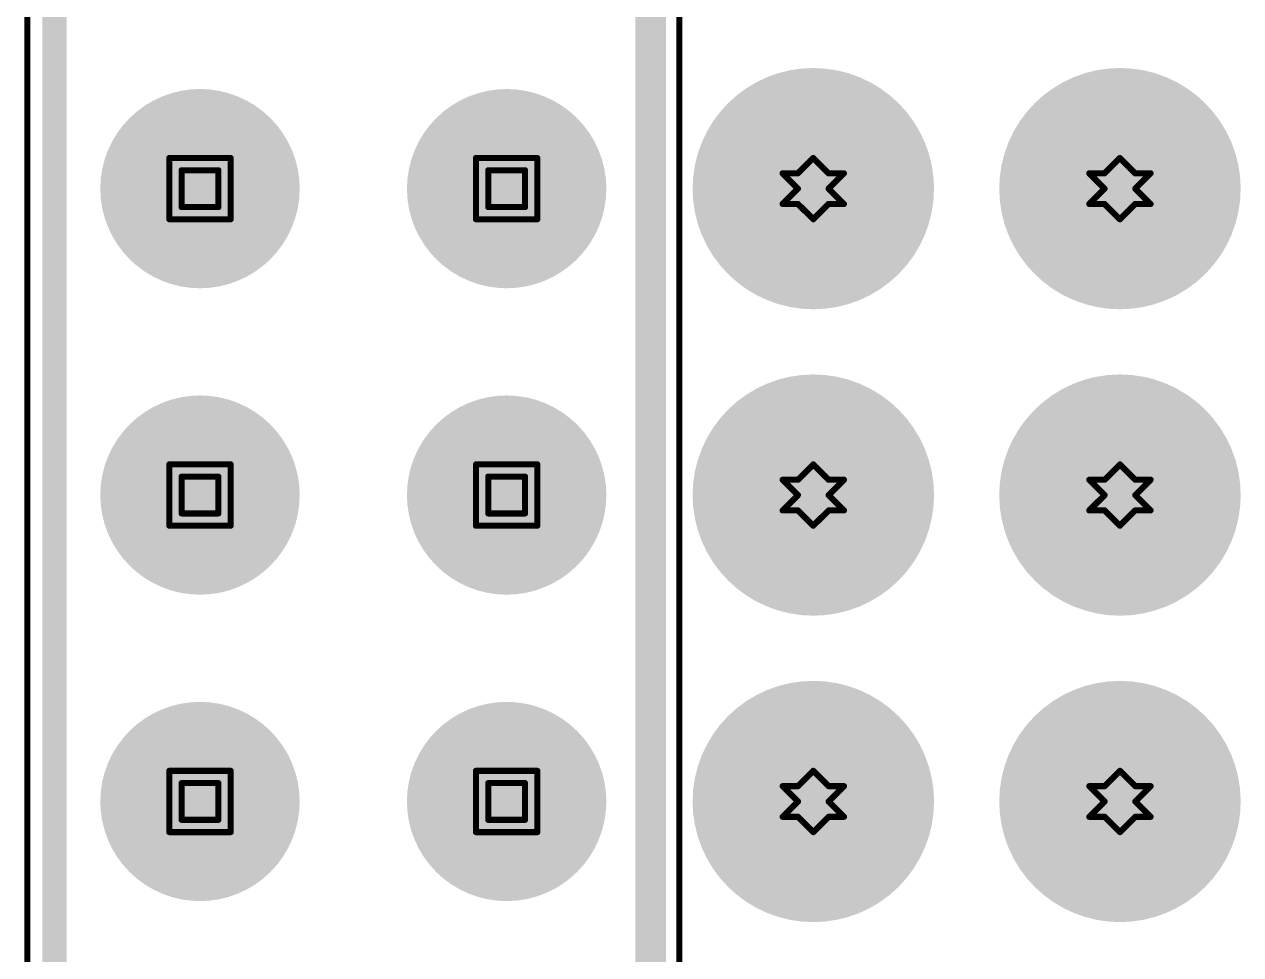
# Model space of a CAD drawing. Header units: millimetres. Extents: x 3.26 to 13.14, y 5.38 to 10.83.
# Drawn here: x 7.7427 to 8.1394, y 6.769 to 7.0726 of the extents above; entities that cross this region are included whole.
import ezdxf

# ---------------------------------------------------------------- set-up
doc = ezdxf.new("R2010")
doc.units = ezdxf.units.MM
doc.header["$MEASUREMENT"] = 0
for name, color, linetype in [('BottomLayer', 5, 'Continuous'), ('BottomSolder', 6, 'Continuous'), ('DrillDrawing', 1, 'Continuous'), ('Mechanical13', 56, 'Continuous'), ('Mechanical15', 56, 'Continuous'), ('MultiLayer', 9, 'Continuous'), ('PadHoleLayer', 156, 'Continuous'), ('TopLayer', 1, 'Continuous'), ('TopOverlay', 2, 'Continuous'), ('TopSolder', 216, 'Continuous'), ('ViaHoleLayer', 16, 'Continuous')]:
    doc.layers.add(name, color=color, linetype=linetype)

# ---------------------------------------------------------------- blocks, each defined once
blk = doc.blocks.new('SMTC_SSQ_126_22_X_D_47')
at = {"layer": 'BottomLayer', "const_width": 0.03051}
for points in [[(1.88474, 0, 1), (1.91526, 0, 1)], [(1.98474, 0, 1), (2.01526, 0, 1)], [(2.08474, 0, 1), (2.11526, 0, 1)], [(1.88474, -0.1, 1), (1.91526, -0.1, 1)], [(1.98474, -0.1, 1), (2.01526, -0.1, 1)], [(2.08474, -0.1, 1), (2.11526, -0.1, 1)]]:
    blk.add_lwpolyline(points, format="xyb", close=True, dxfattribs=at)
at = {"layer": 'BottomSolder', "const_width": 0.03251}
for points in [[(1.88374, 0, 1), (1.91626, 0, 1)], [(1.98374, 0, 1), (2.01626, 0, 1)], [(2.08374, 0, 1), (2.11626, 0, 1)], [(1.88374, -0.1, 1), (1.91626, -0.1, 1)], [(1.98374, -0.1, 1), (2.01626, -0.1, 1)], [(2.08374, -0.1, 1), (2.11626, -0.1, 1)]]:
    blk.add_lwpolyline(points, format="xyb", close=True, dxfattribs=at)
at = {"layer": 'Mechanical13', "const_width": 0.00394}
for points in [[(2.56496, 0.04744), (-0.06496, 0.04744)], [(2.56496, -0.14744), (-0.06496, -0.14744)]]:
    blk.add_lwpolyline(points, dxfattribs=at)
at = {"layer": 'Mechanical15', "const_width": 0.00197}
for points in [[(2.57382, 0.0563), (-0.07382, 0.0563)], [(2.57382, -0.1563), (-0.07382, -0.1563)]]:
    blk.add_lwpolyline(points, dxfattribs=at)
at = {"layer": 'MultiLayer', "const_width": 0.03051}
for points in [[(1.88474, 0, 1), (1.91526, 0, 1)], [(1.98474, 0, 1), (2.01526, 0, 1)], [(2.08474, 0, 1), (2.11526, 0, 1)], [(1.88474, -0.1, 1), (1.91526, -0.1, 1)], [(1.98474, -0.1, 1), (2.01526, -0.1, 1)], [(2.08474, -0.1, 1), (2.11526, -0.1, 1)]]:
    blk.add_lwpolyline(points, format="xyb", close=True, dxfattribs=at)
at = {"layer": 'PadHoleLayer', "const_width": 0.02008}
for points in [[(1.88996, 0, 1), (1.91004, 0, 1)], [(1.98996, 0, 1), (2.01004, 0, 1)], [(2.08996, 0, 1), (2.11004, 0, 1)], [(1.88996, -0.1, 1), (1.91004, -0.1, 1)], [(1.98996, -0.1, 1), (2.01004, -0.1, 1)], [(2.08996, -0.1, 1), (2.11004, -0.1, 1)]]:
    blk.add_lwpolyline(points, format="xyb", close=True, dxfattribs=at)
at = {"layer": 'TopLayer', "const_width": 0.03051}
for points in [[(1.88474, 0, 1), (1.91526, 0, 1)], [(1.98474, 0, 1), (2.01526, 0, 1)], [(2.08474, 0, 1), (2.11526, 0, 1)], [(1.88474, -0.1, 1), (1.91526, -0.1, 1)], [(1.98474, -0.1, 1), (2.01526, -0.1, 1)], [(2.08474, -0.1, 1), (2.11526, -0.1, 1)]]:
    blk.add_lwpolyline(points, format="xyb", close=True, dxfattribs=at)
at = {"layer": 'TopOverlay', "const_width": 0.00787}
for points in [[(2.56496, 0.04744), (-0.06496, 0.04744)], [(2.56496, -0.14744), (-0.06496, -0.14744)]]:
    blk.add_lwpolyline(points, dxfattribs=at)
at = {"layer": 'TopSolder', "const_width": 0.03251}
for points in [[(1.88374, 0, 1), (1.91626, 0, 1)], [(1.98374, 0, 1), (2.01626, 0, 1)], [(2.08374, 0, 1), (2.11626, 0, 1)], [(1.88374, -0.1, 1), (1.91626, -0.1, 1)], [(1.98374, -0.1, 1), (2.01626, -0.1, 1)], [(2.08374, -0.1, 1), (2.11626, -0.1, 1)]]:
    blk.add_lwpolyline(points, format="xyb", close=True, dxfattribs=at)

msp = doc.modelspace()

# ---------------------------------------------------------------- linework, layer by layer
at = {"layer": 'BottomLayer', "const_width": 0.03937}
for points in [[(7.98032, 7.019, 1), (8.01969, 7.019, 1)], [(8.08032, 7.019, 1), (8.11969, 7.019, 1)], [(7.98032, 6.919, 1), (8.01969, 6.919, 1)], [(8.08032, 6.919, 1), (8.11969, 6.919, 1)], [(7.98032, 6.819, 1), (8.01969, 6.819, 1)], [(8.08032, 6.819, 1), (8.11969, 6.819, 1)]]:
    msp.add_lwpolyline(points, format="xyb", close=True, dxfattribs=at)
at = {"layer": 'BottomSolder', "const_width": 0.03937}
for points in [[(7.98032, 7.019, 1), (8.01969, 7.019, 1)], [(8.08032, 7.019, 1), (8.11969, 7.019, 1)], [(7.98032, 6.919, 1), (8.01969, 6.919, 1)], [(8.08032, 6.919, 1), (8.11969, 6.919, 1)], [(7.98032, 6.819, 1), (8.01969, 6.819, 1)], [(8.08032, 6.819, 1), (8.11969, 6.819, 1)]]:
    msp.add_lwpolyline(points, format="xyb", close=True, dxfattribs=at)
at = {"layer": 'DrillDrawing', "const_width": 0.002}
for points in [[(7.79, 7.029), (7.81, 7.029)], [(7.79, 7.009), (7.79, 7.029)], [(7.81, 7.009), (7.81, 7.029)], [(7.89, 7.029), (7.91, 7.029)], [(7.89, 7.009), (7.89, 7.029)], [(7.91, 7.009), (7.91, 7.029)], [(7.995, 7.024), (8, 7.029)], [(8, 7.029), (8.005, 7.024)], [(8.095, 7.024), (8.1, 7.029)], [(8.1, 7.029), (8.105, 7.024)], [(7.794, 7.025), (7.806, 7.025)], [(7.794, 7.013), (7.794, 7.025)], [(7.806, 7.013), (7.806, 7.025)], [(7.894, 7.025), (7.906, 7.025)], [(7.894, 7.013), (7.894, 7.025)], [(7.906, 7.013), (7.906, 7.025)], [(7.99, 7.024), (7.995, 7.019)], [(7.99, 7.024), (7.995, 7.024)], [(8.005, 7.024), (8.01, 7.024)], [(8.005, 7.019), (8.01, 7.024)], [(8.09, 7.024), (8.095, 7.019)], [(8.09, 7.024), (8.095, 7.024)], [(8.105, 7.024), (8.11, 7.024)], [(8.105, 7.019), (8.11, 7.024)], [(7.99, 7.014), (7.995, 7.019)], [(8.005, 7.019), (8.01, 7.014)], [(8.09, 7.014), (8.095, 7.019)], [(8.105, 7.019), (8.11, 7.014)], [(7.794, 7.013), (7.806, 7.013)], [(7.894, 7.013), (7.906, 7.013)], [(7.99, 7.014), (7.995, 7.014)], [(7.995, 7.014), (8, 7.009)], [(8, 7.009), (8.005, 7.014)], [(8.005, 7.014), (8.01, 7.014)], [(8.09, 7.014), (8.095, 7.014)], [(8.095, 7.014), (8.1, 7.009)], [(8.1, 7.009), (8.105, 7.014)], [(8.105, 7.014), (8.11, 7.014)], [(7.79, 7.009), (7.81, 7.009)], [(7.89, 7.009), (7.91, 7.009)], [(7.79, 6.929), (7.81, 6.929)], [(7.79, 6.909), (7.79, 6.929)], [(7.81, 6.909), (7.81, 6.929)], [(7.89, 6.929), (7.91, 6.929)], [(7.89, 6.909), (7.89, 6.929)], [(7.91, 6.909), (7.91, 6.929)], [(7.995, 6.924), (8, 6.929)], [(8, 6.929), (8.005, 6.924)], [(8.095, 6.924), (8.1, 6.929)], [(8.1, 6.929), (8.105, 6.924)], [(7.794, 6.925), (7.806, 6.925)], [(7.794, 6.913), (7.794, 6.925)], [(7.806, 6.913), (7.806, 6.925)], [(7.894, 6.925), (7.906, 6.925)], [(7.894, 6.913), (7.894, 6.925)], [(7.906, 6.913), (7.906, 6.925)], [(7.99, 6.924), (7.995, 6.919)], [(7.99, 6.924), (7.995, 6.924)], [(8.005, 6.924), (8.01, 6.924)], [(8.005, 6.919), (8.01, 6.924)], [(8.09, 6.924), (8.095, 6.919)], [(8.09, 6.924), (8.095, 6.924)], [(8.105, 6.924), (8.11, 6.924)], [(8.105, 6.919), (8.11, 6.924)], [(7.99, 6.914), (7.995, 6.919)], [(8.005, 6.919), (8.01, 6.914)], [(8.09, 6.914), (8.095, 6.919)], [(8.105, 6.919), (8.11, 6.914)], [(7.794, 6.913), (7.806, 6.913)], [(7.894, 6.913), (7.906, 6.913)], [(7.99, 6.914), (7.995, 6.914)], [(7.995, 6.914), (8, 6.909)], [(8, 6.909), (8.005, 6.914)], [(8.005, 6.914), (8.01, 6.914)], [(8.09, 6.914), (8.095, 6.914)], [(8.095, 6.914), (8.1, 6.909)], [(8.1, 6.909), (8.105, 6.914)], [(8.105, 6.914), (8.11, 6.914)], [(7.79, 6.909), (7.81, 6.909)], [(7.89, 6.909), (7.91, 6.909)], [(7.79, 6.829), (7.81, 6.829)], [(7.79, 6.809), (7.79, 6.829)], [(7.81, 6.809), (7.81, 6.829)], [(7.89, 6.829), (7.91, 6.829)], [(7.89, 6.809), (7.89, 6.829)], [(7.91, 6.809), (7.91, 6.829)], [(7.995, 6.824), (8, 6.829)], [(8, 6.829), (8.005, 6.824)], [(8.095, 6.824), (8.1, 6.829)], [(8.1, 6.829), (8.105, 6.824)], [(7.794, 6.825), (7.806, 6.825)], [(7.794, 6.813), (7.794, 6.825)], [(7.806, 6.813), (7.806, 6.825)], [(7.894, 6.825), (7.906, 6.825)], [(7.894, 6.813), (7.894, 6.825)], [(7.906, 6.813), (7.906, 6.825)], [(7.99, 6.824), (7.995, 6.819)], [(7.99, 6.824), (7.995, 6.824)], [(8.005, 6.824), (8.01, 6.824)], [(8.005, 6.819), (8.01, 6.824)], [(8.09, 6.824), (8.095, 6.819)], [(8.09, 6.824), (8.095, 6.824)], [(8.105, 6.824), (8.11, 6.824)], [(8.105, 6.819), (8.11, 6.824)], [(7.99, 6.814), (7.995, 6.819)], [(8.005, 6.819), (8.01, 6.814)], [(8.09, 6.814), (8.095, 6.819)], [(8.105, 6.819), (8.11, 6.814)], [(7.99, 6.814), (7.995, 6.814)], [(7.995, 6.814), (8, 6.809)], [(8, 6.809), (8.005, 6.814)], [(8.005, 6.814), (8.01, 6.814)], [(8.09, 6.814), (8.095, 6.814)], [(8.095, 6.814), (8.1, 6.809)], [(8.1, 6.809), (8.105, 6.814)], [(8.105, 6.814), (8.11, 6.814)], [(7.794, 6.813), (7.806, 6.813)], [(7.894, 6.813), (7.906, 6.813)], [(7.79, 6.809), (7.81, 6.809)], [(7.89, 6.809), (7.91, 6.809)]]:
    msp.add_lwpolyline(points, dxfattribs=at)
at = {"layer": 'DrillDrawing', "const_width": 0.001}
for points in [[(7.7895, 7.029, 1), (7.7905, 7.029, 1)], [(7.7895, 7.029, 1), (7.7905, 7.029, 1)], [(7.8095, 7.029, 1), (7.8105, 7.029, 1)], [(7.8095, 7.029, 1), (7.8105, 7.029, 1)], [(7.8895, 7.029, 1), (7.8905, 7.029, 1)], [(7.8895, 7.029, 1), (7.8905, 7.029, 1)], [(7.9095, 7.029, 1), (7.9105, 7.029, 1)], [(7.9095, 7.029, 1), (7.9105, 7.029, 1)], [(7.9995, 7.029, 1), (8.0005, 7.029, 1)], [(7.9995, 7.029, 1), (8.0005, 7.029, 1)], [(8.0995, 7.029, 1), (8.1005, 7.029, 1)], [(8.0995, 7.029, 1), (8.1005, 7.029, 1)], [(7.7935, 7.025, 1), (7.7945, 7.025, 1)], [(7.7935, 7.025, 1), (7.7945, 7.025, 1)], [(7.8055, 7.025, 1), (7.8065, 7.025, 1)], [(7.8055, 7.025, 1), (7.8065, 7.025, 1)], [(7.8935, 7.025, 1), (7.8945, 7.025, 1)], [(7.8935, 7.025, 1), (7.8945, 7.025, 1)], [(7.9055, 7.025, 1), (7.9065, 7.025, 1)], [(7.9055, 7.025, 1), (7.9065, 7.025, 1)], [(7.9895, 7.024, 1), (7.9905, 7.024, 1)], [(7.9895, 7.024, 1), (7.9905, 7.024, 1)], [(7.9945, 7.024, 1), (7.9955, 7.024, 1)], [(7.9945, 7.024, 1), (7.9955, 7.024, 1)], [(8.0045, 7.024, 1), (8.0055, 7.024, 1)], [(8.0045, 7.024, 1), (8.0055, 7.024, 1)], [(8.0095, 7.024, 1), (8.0105, 7.024, 1)], [(8.0095, 7.024, 1), (8.0105, 7.024, 1)], [(8.0895, 7.024, 1), (8.0905, 7.024, 1)], [(8.0895, 7.024, 1), (8.0905, 7.024, 1)], [(8.0945, 7.024, 1), (8.0955, 7.024, 1)], [(8.0945, 7.024, 1), (8.0955, 7.024, 1)], [(8.1045, 7.024, 1), (8.1055, 7.024, 1)], [(8.1045, 7.024, 1), (8.1055, 7.024, 1)], [(8.1095, 7.024, 1), (8.1105, 7.024, 1)], [(8.1095, 7.024, 1), (8.1105, 7.024, 1)], [(7.9945, 7.019, 1), (7.9955, 7.019, 1)], [(7.9945, 7.019, 1), (7.9955, 7.019, 1)], [(8.0045, 7.019, 1), (8.0055, 7.019, 1)], [(8.0045, 7.019, 1), (8.0055, 7.019, 1)], [(8.0945, 7.019, 1), (8.0955, 7.019, 1)], [(8.0945, 7.019, 1), (8.0955, 7.019, 1)], [(8.1045, 7.019, 1), (8.1055, 7.019, 1)], [(8.1045, 7.019, 1), (8.1055, 7.019, 1)], [(7.7935, 7.013, 1), (7.7945, 7.013, 1)], [(7.7935, 7.013, 1), (7.7945, 7.013, 1)], [(7.8055, 7.013, 1), (7.8065, 7.013, 1)], [(7.8055, 7.013, 1), (7.8065, 7.013, 1)], [(7.8935, 7.013, 1), (7.8945, 7.013, 1)], [(7.8935, 7.013, 1), (7.8945, 7.013, 1)], [(7.9055, 7.013, 1), (7.9065, 7.013, 1)], [(7.9055, 7.013, 1), (7.9065, 7.013, 1)], [(7.9895, 7.014, 1), (7.9905, 7.014, 1)], [(7.9895, 7.014, 1), (7.9905, 7.014, 1)], [(7.9945, 7.014, 1), (7.9955, 7.014, 1)], [(7.9945, 7.014, 1), (7.9955, 7.014, 1)], [(8.0045, 7.014, 1), (8.0055, 7.014, 1)], [(8.0045, 7.014, 1), (8.0055, 7.014, 1)], [(8.0095, 7.014, 1), (8.0105, 7.014, 1)], [(8.0095, 7.014, 1), (8.0105, 7.014, 1)], [(8.0895, 7.014, 1), (8.0905, 7.014, 1)], [(8.0895, 7.014, 1), (8.0905, 7.014, 1)], [(8.0945, 7.014, 1), (8.0955, 7.014, 1)], [(8.0945, 7.014, 1), (8.0955, 7.014, 1)], [(8.1045, 7.014, 1), (8.1055, 7.014, 1)], [(8.1045, 7.014, 1), (8.1055, 7.014, 1)], [(8.1095, 7.014, 1), (8.1105, 7.014, 1)], [(8.1095, 7.014, 1), (8.1105, 7.014, 1)], [(7.7895, 7.009, 1), (7.7905, 7.009, 1)], [(7.7895, 7.009, 1), (7.7905, 7.009, 1)], [(7.8095, 7.009, 1), (7.8105, 7.009, 1)], [(7.8095, 7.009, 1), (7.8105, 7.009, 1)], [(7.8895, 7.009, 1), (7.8905, 7.009, 1)], [(7.8895, 7.009, 1), (7.8905, 7.009, 1)], [(7.9095, 7.009, 1), (7.9105, 7.009, 1)], [(7.9095, 7.009, 1), (7.9105, 7.009, 1)], [(7.9995, 7.009, 1), (8.0005, 7.009, 1)], [(7.9995, 7.009, 1), (8.0005, 7.009, 1)], [(8.0995, 7.009, 1), (8.1005, 7.009, 1)], [(8.0995, 7.009, 1), (8.1005, 7.009, 1)], [(7.7895, 6.929, 1), (7.7905, 6.929, 1)], [(7.7895, 6.929, 1), (7.7905, 6.929, 1)], [(7.8095, 6.929, 1), (7.8105, 6.929, 1)], [(7.8095, 6.929, 1), (7.8105, 6.929, 1)], [(7.8895, 6.929, 1), (7.8905, 6.929, 1)], [(7.8895, 6.929, 1), (7.8905, 6.929, 1)], [(7.9095, 6.929, 1), (7.9105, 6.929, 1)], [(7.9095, 6.929, 1), (7.9105, 6.929, 1)], [(7.9995, 6.929, 1), (8.0005, 6.929, 1)], [(7.9995, 6.929, 1), (8.0005, 6.929, 1)], [(8.0995, 6.929, 1), (8.1005, 6.929, 1)], [(8.0995, 6.929, 1), (8.1005, 6.929, 1)], [(7.7935, 6.925, 1), (7.7945, 6.925, 1)], [(7.7935, 6.925, 1), (7.7945, 6.925, 1)], [(7.8055, 6.925, 1), (7.8065, 6.925, 1)], [(7.8055, 6.925, 1), (7.8065, 6.925, 1)], [(7.8935, 6.925, 1), (7.8945, 6.925, 1)], [(7.8935, 6.925, 1), (7.8945, 6.925, 1)], [(7.9055, 6.925, 1), (7.9065, 6.925, 1)], [(7.9055, 6.925, 1), (7.9065, 6.925, 1)], [(7.9895, 6.924, 1), (7.9905, 6.924, 1)], [(7.9895, 6.924, 1), (7.9905, 6.924, 1)], [(7.9945, 6.924, 1), (7.9955, 6.924, 1)], [(7.9945, 6.924, 1), (7.9955, 6.924, 1)], [(8.0045, 6.924, 1), (8.0055, 6.924, 1)], [(8.0045, 6.924, 1), (8.0055, 6.924, 1)], [(8.0095, 6.924, 1), (8.0105, 6.924, 1)], [(8.0095, 6.924, 1), (8.0105, 6.924, 1)], [(8.0895, 6.924, 1), (8.0905, 6.924, 1)], [(8.0895, 6.924, 1), (8.0905, 6.924, 1)], [(8.0945, 6.924, 1), (8.0955, 6.924, 1)], [(8.0945, 6.924, 1), (8.0955, 6.924, 1)], [(8.1045, 6.924, 1), (8.1055, 6.924, 1)], [(8.1045, 6.924, 1), (8.1055, 6.924, 1)], [(8.1095, 6.924, 1), (8.1105, 6.924, 1)], [(8.1095, 6.924, 1), (8.1105, 6.924, 1)], [(7.9945, 6.919, 1), (7.9955, 6.919, 1)], [(7.9945, 6.919, 1), (7.9955, 6.919, 1)], [(8.0045, 6.919, 1), (8.0055, 6.919, 1)], [(8.0045, 6.919, 1), (8.0055, 6.919, 1)], [(8.0945, 6.919, 1), (8.0955, 6.919, 1)], [(8.0945, 6.919, 1), (8.0955, 6.919, 1)], [(8.1045, 6.919, 1), (8.1055, 6.919, 1)], [(8.1045, 6.919, 1), (8.1055, 6.919, 1)], [(7.7935, 6.913, 1), (7.7945, 6.913, 1)], [(7.7935, 6.913, 1), (7.7945, 6.913, 1)], [(7.8055, 6.913, 1), (7.8065, 6.913, 1)], [(7.8055, 6.913, 1), (7.8065, 6.913, 1)], [(7.8935, 6.913, 1), (7.8945, 6.913, 1)], [(7.8935, 6.913, 1), (7.8945, 6.913, 1)], [(7.9055, 6.913, 1), (7.9065, 6.913, 1)], [(7.9055, 6.913, 1), (7.9065, 6.913, 1)], [(7.9895, 6.914, 1), (7.9905, 6.914, 1)], [(7.9895, 6.914, 1), (7.9905, 6.914, 1)], [(7.9945, 6.914, 1), (7.9955, 6.914, 1)], [(7.9945, 6.914, 1), (7.9955, 6.914, 1)], [(8.0045, 6.914, 1), (8.0055, 6.914, 1)], [(8.0045, 6.914, 1), (8.0055, 6.914, 1)], [(8.0095, 6.914, 1), (8.0105, 6.914, 1)], [(8.0095, 6.914, 1), (8.0105, 6.914, 1)], [(8.0895, 6.914, 1), (8.0905, 6.914, 1)], [(8.0895, 6.914, 1), (8.0905, 6.914, 1)], [(8.0945, 6.914, 1), (8.0955, 6.914, 1)], [(8.0945, 6.914, 1), (8.0955, 6.914, 1)], [(8.1045, 6.914, 1), (8.1055, 6.914, 1)], [(8.1045, 6.914, 1), (8.1055, 6.914, 1)], [(8.1095, 6.914, 1), (8.1105, 6.914, 1)], [(8.1095, 6.914, 1), (8.1105, 6.914, 1)], [(7.7895, 6.909, 1), (7.7905, 6.909, 1)], [(7.7895, 6.909, 1), (7.7905, 6.909, 1)], [(7.8095, 6.909, 1), (7.8105, 6.909, 1)], [(7.8095, 6.909, 1), (7.8105, 6.909, 1)], [(7.8895, 6.909, 1), (7.8905, 6.909, 1)], [(7.8895, 6.909, 1), (7.8905, 6.909, 1)], [(7.9095, 6.909, 1), (7.9105, 6.909, 1)], [(7.9095, 6.909, 1), (7.9105, 6.909, 1)], [(7.9995, 6.909, 1), (8.0005, 6.909, 1)], [(7.9995, 6.909, 1), (8.0005, 6.909, 1)], [(8.0995, 6.909, 1), (8.1005, 6.909, 1)], [(8.0995, 6.909, 1), (8.1005, 6.909, 1)], [(7.7895, 6.829, 1), (7.7905, 6.829, 1)], [(7.7895, 6.829, 1), (7.7905, 6.829, 1)], [(7.8095, 6.829, 1), (7.8105, 6.829, 1)], [(7.8095, 6.829, 1), (7.8105, 6.829, 1)], [(7.8895, 6.829, 1), (7.8905, 6.829, 1)], [(7.8895, 6.829, 1), (7.8905, 6.829, 1)], [(7.9095, 6.829, 1), (7.9105, 6.829, 1)], [(7.9095, 6.829, 1), (7.9105, 6.829, 1)], [(7.9995, 6.829, 1), (8.0005, 6.829, 1)], [(7.9995, 6.829, 1), (8.0005, 6.829, 1)], [(8.0995, 6.829, 1), (8.1005, 6.829, 1)], [(8.0995, 6.829, 1), (8.1005, 6.829, 1)], [(7.7935, 6.825, 1), (7.7945, 6.825, 1)], [(7.7935, 6.825, 1), (7.7945, 6.825, 1)], [(7.8055, 6.825, 1), (7.8065, 6.825, 1)], [(7.8055, 6.825, 1), (7.8065, 6.825, 1)], [(7.8935, 6.825, 1), (7.8945, 6.825, 1)], [(7.8935, 6.825, 1), (7.8945, 6.825, 1)], [(7.9055, 6.825, 1), (7.9065, 6.825, 1)], [(7.9055, 6.825, 1), (7.9065, 6.825, 1)], [(7.9895, 6.824, 1), (7.9905, 6.824, 1)], [(7.9895, 6.824, 1), (7.9905, 6.824, 1)], [(7.9945, 6.824, 1), (7.9955, 6.824, 1)], [(7.9945, 6.824, 1), (7.9955, 6.824, 1)], [(8.0045, 6.824, 1), (8.0055, 6.824, 1)], [(8.0045, 6.824, 1), (8.0055, 6.824, 1)], [(8.0095, 6.824, 1), (8.0105, 6.824, 1)], [(8.0095, 6.824, 1), (8.0105, 6.824, 1)], [(8.0895, 6.824, 1), (8.0905, 6.824, 1)], [(8.0895, 6.824, 1), (8.0905, 6.824, 1)], [(8.0945, 6.824, 1), (8.0955, 6.824, 1)], [(8.0945, 6.824, 1), (8.0955, 6.824, 1)], [(8.1045, 6.824, 1), (8.1055, 6.824, 1)], [(8.1045, 6.824, 1), (8.1055, 6.824, 1)], [(8.1095, 6.824, 1), (8.1105, 6.824, 1)], [(8.1095, 6.824, 1), (8.1105, 6.824, 1)], [(7.9945, 6.819, 1), (7.9955, 6.819, 1)], [(7.9945, 6.819, 1), (7.9955, 6.819, 1)], [(8.0045, 6.819, 1), (8.0055, 6.819, 1)], [(8.0045, 6.819, 1), (8.0055, 6.819, 1)], [(8.0945, 6.819, 1), (8.0955, 6.819, 1)], [(8.0945, 6.819, 1), (8.0955, 6.819, 1)], [(8.1045, 6.819, 1), (8.1055, 6.819, 1)], [(8.1045, 6.819, 1), (8.1055, 6.819, 1)], [(7.9895, 6.814, 1), (7.9905, 6.814, 1)], [(7.9895, 6.814, 1), (7.9905, 6.814, 1)], [(7.9945, 6.814, 1), (7.9955, 6.814, 1)], [(7.9945, 6.814, 1), (7.9955, 6.814, 1)], [(8.0045, 6.814, 1), (8.0055, 6.814, 1)], [(8.0045, 6.814, 1), (8.0055, 6.814, 1)], [(8.0095, 6.814, 1), (8.0105, 6.814, 1)], [(8.0095, 6.814, 1), (8.0105, 6.814, 1)], [(8.0895, 6.814, 1), (8.0905, 6.814, 1)], [(8.0895, 6.814, 1), (8.0905, 6.814, 1)], [(8.0945, 6.814, 1), (8.0955, 6.814, 1)], [(8.0945, 6.814, 1), (8.0955, 6.814, 1)], [(8.1045, 6.814, 1), (8.1055, 6.814, 1)], [(8.1045, 6.814, 1), (8.1055, 6.814, 1)], [(8.1095, 6.814, 1), (8.1105, 6.814, 1)], [(8.1095, 6.814, 1), (8.1105, 6.814, 1)], [(7.7935, 6.813, 1), (7.7945, 6.813, 1)], [(7.7935, 6.813, 1), (7.7945, 6.813, 1)], [(7.8055, 6.813, 1), (7.8065, 6.813, 1)], [(7.8055, 6.813, 1), (7.8065, 6.813, 1)], [(7.8935, 6.813, 1), (7.8945, 6.813, 1)], [(7.8935, 6.813, 1), (7.8945, 6.813, 1)], [(7.9055, 6.813, 1), (7.9065, 6.813, 1)], [(7.9055, 6.813, 1), (7.9065, 6.813, 1)], [(7.7895, 6.809, 1), (7.7905, 6.809, 1)], [(7.7895, 6.809, 1), (7.7905, 6.809, 1)], [(7.8095, 6.809, 1), (7.8105, 6.809, 1)], [(7.8095, 6.809, 1), (7.8105, 6.809, 1)], [(7.8895, 6.809, 1), (7.8905, 6.809, 1)], [(7.8895, 6.809, 1), (7.8905, 6.809, 1)], [(7.9095, 6.809, 1), (7.9105, 6.809, 1)], [(7.9095, 6.809, 1), (7.9105, 6.809, 1)], [(7.9995, 6.809, 1), (8.0005, 6.809, 1)], [(7.9995, 6.809, 1), (8.0005, 6.809, 1)], [(8.0995, 6.809, 1), (8.1005, 6.809, 1)], [(8.0995, 6.809, 1), (8.1005, 6.809, 1)]]:
    msp.add_lwpolyline(points, format="xyb", close=True, dxfattribs=at)
at = {"layer": 'MultiLayer', "const_width": 0.03937}
for points in [[(7.98032, 7.019, 1), (8.01969, 7.019, 1)], [(8.08032, 7.019, 1), (8.11969, 7.019, 1)], [(7.98032, 6.919, 1), (8.01969, 6.919, 1)], [(8.08032, 6.919, 1), (8.11969, 6.919, 1)], [(7.98032, 6.819, 1), (8.01969, 6.819, 1)], [(8.08032, 6.819, 1), (8.11969, 6.819, 1)]]:
    msp.add_lwpolyline(points, format="xyb", close=True, dxfattribs=at)
at = {"layer": 'TopLayer', "const_width": 0.03937}
for points in [[(7.98032, 7.019, 1), (8.01969, 7.019, 1)], [(8.08032, 7.019, 1), (8.11969, 7.019, 1)], [(7.98032, 6.919, 1), (8.01969, 6.919, 1)], [(8.08032, 6.919, 1), (8.11969, 6.919, 1)], [(7.98032, 6.819, 1), (8.01969, 6.819, 1)], [(8.08032, 6.819, 1), (8.11969, 6.819, 1)]]:
    msp.add_lwpolyline(points, format="xyb", close=True, dxfattribs=at)
at = {"layer": 'TopOverlay', "const_width": 0.01}
msp.add_lwpolyline([(7.94701, 6), (7.94701, 9.93701)], dxfattribs=at)
at = {"layer": 'TopSolder', "const_width": 0.03937}
for points in [[(7.98032, 7.019, 1), (8.01969, 7.019, 1)], [(8.08032, 7.019, 1), (8.11969, 7.019, 1)], [(7.98032, 6.919, 1), (8.01969, 6.919, 1)], [(8.08032, 6.919, 1), (8.11969, 6.919, 1)], [(7.98032, 6.819, 1), (8.01969, 6.819, 1)], [(8.08032, 6.819, 1), (8.11969, 6.819, 1)]]:
    msp.add_lwpolyline(points, format="xyb", close=True, dxfattribs=at)
at = {"layer": 'ViaHoleLayer', "const_width": 0.01969}
for points in [[(7.99016, 7.019, 1), (8.00984, 7.019, 1)], [(8.09016, 7.019, 1), (8.10984, 7.019, 1)], [(7.99016, 6.919, 1), (8.00984, 6.919, 1)], [(8.09016, 6.919, 1), (8.10984, 6.919, 1)], [(7.99016, 6.819, 1), (8.00984, 6.819, 1)], [(8.09016, 6.819, 1), (8.10984, 6.819, 1)]]:
    msp.add_lwpolyline(points, format="xyb", close=True, dxfattribs=at)

# ---------------------------------------------------------------- block references
at = {"rotation": 270}
msp.add_blockref('SMTC_SSQ_126_22_X_D_47', (7.9, 8.919), dxfattribs=at)

doc.saveas('drawing.dxf')
